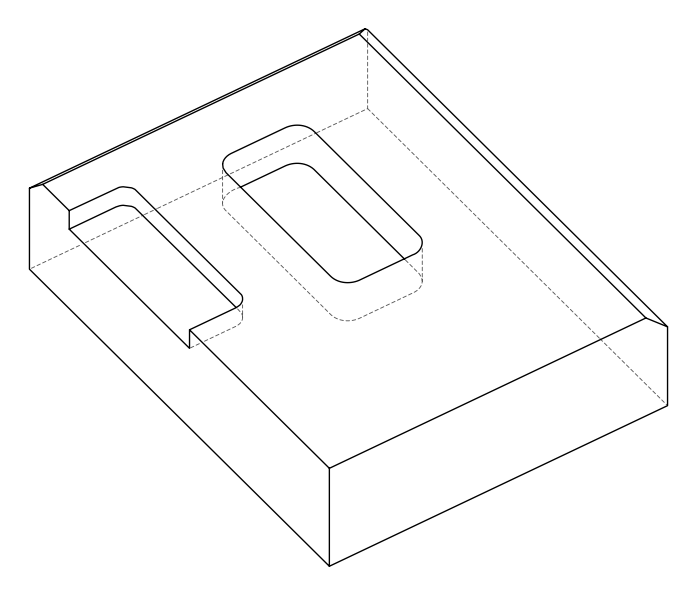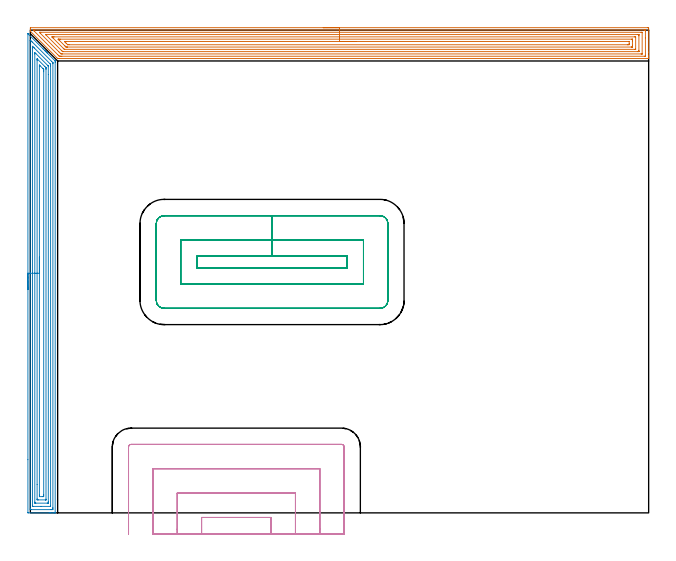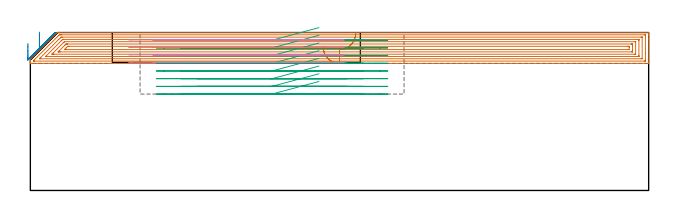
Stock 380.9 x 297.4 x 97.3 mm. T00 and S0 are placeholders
(PLAN: 4 operations, 1 tool changes, 60 min)
(1 AREA_MILL | FG_CHAMFER_SURFACE | UGT0205_001 | 21.26 min | 68732 mm3)
(2 AREA_MILL_1 | FG_CHAMFER_SURFACE_1 | UGT0205_001 | 14.13 min | 40100 mm3)
(3 MILL_RECTANGULAR_POCKET | POCKET_RECTANGULAR_STRAIGHT | UGT0201_094 | Follow Part, ap 5, ae 75% | 15.32 min | 468117 mm3)
(4 MILL_SLOT | SLOT_PARTIAL_RECTANGULAR | UGT0201_094 | Follow Part, ap 5, ae 75% | 9.33 min | 145725 mm3)
(TOOL UGT0205_001 | Chamfer Mill 20 x 3 x 45 deg. | D20 FL50 Z2)
(TOOL UGT0201_094 | End mill 20 mm | D20 FL38 Z4)
(OP 1 AREA_MILL)
G17 G21 G94 G90
T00 M6
G54
G17 G0 G90 X180.45 Y298.9 S1061 M3
G43 Z107.3 H0
Z88.3
G94 G1 X180.488 Z87.428 F250.
X180.602 Z86.563
X180.791 Z85.712
X181.053 Z84.88
X181.387 Z84.074
X181.79 Z83.3
X182.258 Z82.564
X182.79 Z81.872
X183.379 Z81.229
X184.022 Z80.639
X184.714 Z80.108
X185.45 Z79.64
X186.224 Z79.237
X187.03 Z78.903
X187.862 Z78.641
X188.714 Z78.452
X189.578 Z78.338
X190.45 Z78.3
X380.282
X380.589 Y298.897 Z78.302
X380.89 Y298.892 Z78.306
X380.9 Y298.587 Z78.61
Y283.778 Z93.418
Y281.379 Z95.816
Y280.697 Z96.503
Y280.35 Z96.849
X380.893 Y279.952 Z97.239
X380.89 Y279.903 Z97.288
X380.729 Y279.9 Z97.3
X17.591
X16.795 Y279.906 Z97.291
X16.783 Y279.916 Z97.281
X16.251 Y280.448 Z96.75
X0.171 Y296.529 Z80.671
X0.001 Y296.695 Z80.497
X0. Y297.212 Z79.987
Y297.629 Z79.57
Y298.312 Z78.883
Y298.653 Z78.543
X0.002 Y298.891 Z78.305
X0.171 Y298.9 Z78.3
X190.45
Y297.486 Z79.714
X378.496 Y297.485 Z79.715
X378.561 Y297.484 Z79.716
X378.691 Y297.48 Z79.72
X378.89 Y297.472 Z79.728
X378.892 Y297.421 Z79.779
X378.899 Y297.019 Z80.181
X378.9 Y292.662 Z84.538
Y281.867 Z95.333
X378.896 Y281.379 Z95.821
X378.893 Y281.33 Z95.87
X378.892 Y281.323 Z95.877
X378.842 Y281.32 Z95.88
X378.756 Y281.316 Z95.884
X378.626 Y281.315 Z95.885
X378.561 Y281.314 Z95.886
X19.378
X18.546 Y281.318 Z95.882
X18.484 Y281.321 Z95.879
X17.782 Y281.379 Z95.821
X17.591 Y281.563 Z95.637
X16.879 Y282.27 Z94.93
X16.698 Y282.452 Z94.748
X2.404 Y296.745 Z80.455
X2.069 Y297.085 Z80.115
X2.029 Y297.128 Z80.072
X2.013 Y297.149 Z80.051
X2.009 Y297.179 Z80.021
X2.004 Y297.286 Z79.914
Y297.421 Z79.779
X2.007 Y297.47 Z79.73
X2.008 Y297.477 Z79.723
X2.058 Y297.48 Z79.72
X2.144 Y297.484 Z79.716
X2.274 Y297.486 Z79.714
X2.339
X190.45
Y296.072 Z81.128
X376.275 Y296.071 Z81.129
X376.709 Y296.068 Z81.132
X376.851 Y296.065 Z81.135
X376.89 Y296.053 Z81.147
X376.895 Y295.956 Z81.244
X376.899 Y295.829 Z81.371
Y282.972 Z94.228
X376.893 Y282.781 Z94.419
X376.889 Y282.734 Z94.466
X376.871 Y282.732 Z94.468
X376.817 Y282.729 Z94.471
X376.709
X376.25 Y282.728 Z94.472
X19.811 Y282.729 Z94.471
X19.378 Y282.731 Z94.469
X18.911 Y282.735 Z94.465
X18.484 Y283.117 Z94.083
X18.438 Y283.162 Z94.038
X17.591 Y284.008 Z93.192
X5.961 Y295.638 Z81.562
X5.551 Y296.065 Z81.135
X5.978 Y296.069 Z81.131
X6.437 Y296.071 Z81.129
X190.45 Y296.072 Z81.128
Y294.657 Z82.543
X374.119
X374.844 Y294.652 Z82.548
X374.881 Y294.651 Z82.549
X374.89 Y294.615 Z82.585
X374.894 Y294.51 Z82.69
X374.898 Y294.3 Z82.9
X374.9 Y293.878 Z83.322
Y284.966 Z92.234
X374.897 Y284.51 Z92.69
X374.894 Y284.292 Z92.908
X374.89 Y284.185 Z93.015
X374.878 Y284.149 Z93.051
X374.827 Y284.148 Z93.052
X374.029 Y284.143 Z93.057
X373.939
X20.181
X19.98 Y284.146 Z93.054
X19.932 Y284.149 Z93.051
X19.909 Y284.151 Z93.049
X19.842 Y284.215 Z92.985
X19.655 Y284.397 Z92.803
X19.378 Y284.671 Z92.529
X19.104 Y284.944 Z92.256
X9.551 Y294.498 Z82.702
X9.455 Y294.598 Z82.602
X9.428 Y294.629 Z82.571
X9.412 Y294.65 Z82.55
X9.447 Y294.652 Z82.548
X9.551 Y294.656 Z82.544
X9.642 Y294.657 Z82.543
X190.45
Y293.243 Z83.957
X372.242
X372.86 Y293.24 Z83.96
X372.883 Y293.237 Z83.963
X372.89 Y293.234 Z83.966
X372.897 Y293.203 Z83.997
X372.899 Y292.965 Z84.235
Y285.671 Z91.529
X372.898 Y285.589 Z91.611
X372.894 Y285.57 Z91.63
X372.891 Y285.565 Z91.635
X372.879 Y285.562 Z91.638
X372.8 Y285.559 Z91.641
X372.521 Y285.557 Z91.643
X21.164
X21.071 Y285.558 Z91.642
X20.997 Y285.561 Z91.639
X20.952 Y285.564 Z91.636
X20.921 Y285.589 Z91.611
X20.668 Y285.835 Z91.365
X20.271 Y286.227 Z90.973
X14.018 Y292.481 Z84.719
X13.54 Y292.965 Z84.235
X13.38 Y293.13 Z84.07
X13.291 Y293.236 Z83.964
X13.46 Y293.239 Z83.961
X13.74 Y293.242 Z83.958
X14.018 Y293.243 Z83.957
X14.632
X190.45
Y291.829 Z85.371
X370.456 Y291.828 Z85.372
X370.703 Y291.827 Z85.373
X370.829 Y291.824 Z85.376
X370.885 Y291.822 Z85.378
X370.89 Y291.791 Z85.409
X370.897 Y291.633 Z85.567
X370.899 Y291.182 Z86.018
X370.9 Y290.739 Z86.461
Y288.066 Z89.134
Y287.618 Z89.582
X370.898 Y287.176 Z90.024
X370.893 Y287.027 Z90.173
X370.89 Y286.979 Z90.221
X370.86 Y286.977 Z90.223
X370.78 Y286.974 Z90.226
X370.456 Y286.972 Z90.228
X370.21 Y286.971 Z90.229
X22.951 Y286.972 Z90.228
X22.704 Y286.973 Z90.227
X22.058 Y286.978 Z90.222
X21.972 Y286.987 Z90.213
X21.881 Y287.075 Z90.125
X21.696 Y287.255 Z89.945
X21.33 Y287.618 Z89.582
X21.164 Y287.783 Z89.417
X17.765 Y291.182 Z86.018
X17.591 Y291.356 Z85.844
X17.336 Y291.614 Z85.586
X17.211 Y291.743 Z85.457
X17.152 Y291.808 Z85.392
X17.141 Y291.823 Z85.377
X17.153 Y291.824 Z85.376
X17.591 Y291.828 Z85.372
X17.837 Y291.829 Z85.371
X18.484
X190.45
Y290.415 Z86.785
X368.669 Y290.414 Z86.786
X368.793 Y290.412 Z86.788
X368.874 Y290.408 Z86.792
X368.891 Y290.406 Z86.794
X368.894 Y290.395 Z86.805
X368.897 Y290.368 Z86.832
X368.899 Y290.291 Z86.909
Y289.17 Z88.03
X368.892 Y288.509 Z88.691
X368.89 Y288.4 Z88.8
X368.786 Y288.392 Z88.808
X368.669 Y288.39 Z88.81
X367.899 Y288.386 Z88.815
X367.776 Y288.385
X23.844 Y288.386 Z88.814
X23.07 Y288.39 Z88.81
X23.018 Y288.392 Z88.808
X22.951 Y288.45 Z88.75
X22.89 Y288.509 Z88.691
X21.997 Y289.4 Z87.8
X21.164 Y290.233 Z86.967
X21.11 Y290.291 Z86.909
X21.056 Y290.353 Z86.847
X21.015 Y290.409 Z86.791
X21.044 Y290.411 Z86.789
X21.164 Y290.412 Z86.788
X21.934 Y290.415 Z86.785
X22.058
X190.45
X191.322 Z86.823
X192.186 Z86.937
X193.038 Z87.126
X193.87 Z87.388
X194.676 Z87.722
X195.45 Z88.125
X196.186 Z88.594
X196.878 Z89.125
X197.521 Z89.714
X198.11 Z90.357
X198.642 Z91.049
X199.11 Z91.785
X199.513 Z92.559
X199.847 Z93.365
X200.109 Z94.197
X200.298 Z95.049
X200.412 Z95.914
X200.45 Z96.785
G0 Z107.3
M5
M2
(OP 2 AREA_MILL_1)
G17 G21 G94 G90
T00 M6
G54
G17 G0 G90 X-1.5 Y137.6 S1061 M3
G43 Z107.3 H0
Z90.5
G94 G1 Y137.638 Z89.628 F250.
Y137.752 Z88.763
Y137.941 Z87.912
Y138.203 Z87.08
Y138.537 Z86.274
Y138.94 Z85.5
Y139.408 Z84.764
Y139.939 Z84.072
Y140.529 Z83.429
Y141.172 Z82.84
Y141.864 Z82.308
Y142.6 Z81.84
Y143.374 Z81.437
Y144.18 Z81.103
Y145.012 Z80.841
Y145.863 Z80.652
Y146.728 Z80.538
Y147.6 Z80.5
X-1.499 Y295.175 Z80.501
X-1.496 Y295.186 Z80.503
X-1.492 Y295.191 Z80.507
X-1.466 Y295.165 Z80.534
X-1.039 Y294.74 Z80.958
X7.852 Y285.848 Z89.852
X8.223 Y285.478 Z90.219
X8.702 Y284.998 Z90.702
X8.95 Y284.751 Z90.948
X9.105 Y284.597 Z91.1
X9.257 Y284.444 Z91.254
X9.397 Y284.304 Z91.394
X9.546 Y284.156 Z91.542
X9.692 Y284.009 Z91.69
X9.843 Y283.858 Z91.841
X9.987 Y283.715 Z91.983
X10.128 Y283.573 Z92.125
X10.29 Y283.411 Z92.288
X10.428 Y283.273 Z92.424
X15.204 Y278.497 Z97.203
X15.282 Y278.419 Z97.28
X15.294 Y278.397 Z97.292
X15.3 Y277.606 Z97.3
Y0.173
X15.297 Y0.008 Z97.288
X15.293 Y0.007 Z97.284
X14.942 Y0. Z96.942
X14.641 Z96.641
X13.957 Z95.952
X12.733 Z94.73
X12.193 Z94.187
X11.581 Z93.576
X-1.31 Y0.001 Z80.687
X-1.492 Y0.01 Z80.506
X-1.499 Y0.193 Z80.499
X-1.5 Y32.772 Z80.5
Y147.6
X-0.086 Z81.914
X-0.085 Y290.933 Z81.915
X-0.084 Y291.006 Z81.916
X-0.079 Y291.301 Z81.921
X0.016 Y291.222 Z82.016
X0.241 Y291.006 Z82.241
X0.725 Y290.524 Z82.725
X1.138 Y290.112 Z83.138
X13.075 Y278.175 Z95.075
X13.643 Y277.603 Z95.643
X13.837 Y277.401 Z95.837
X13.879 Y277.342 Z95.879
X13.881 Y277.295 Z95.881
X13.883 Y277.192 Z95.883
X13.886 Y276.782 Z95.886
Y276.71
Y3.373
X13.885 Y2.48 Z95.885
X13.883 Y2.407 Z95.883
X13.872 Y2.01 Z95.872
X13.474 Y2.003 Z95.474
X13.075 Y2.001 Z95.075
X12.594 Y2. Z94.594
X0.725 Y2.001 Z82.725
X0.242 Y2.003 Z82.242
X0.02 Y2.01 Z82.02
X-0.079 Y2.031 Z81.921
X-0.085 Y2.334 Z81.915
Y2.407
X-0.086 Y147.6 Z81.914
X1.328 Z83.328
X1.329 Y286.538 Z83.329
Y286.82
X1.334 Y287.432 Z83.334
X1.335 Y287.445 Z83.335
X1.36 Y287.432 Z83.36
X1.607 Y287.19 Z83.607
X2.263 Y286.538 Z84.263
X2.489 Y286.311 Z84.489
X12.193 Y276.608 Z94.193
X12.387 Y276.409 Z94.387
X12.435 Y276.358 Z94.435
X12.456 Y276.333 Z94.456
X12.464 Y276.285 Z94.464
X12.468 Y276.098 Z94.468
X12.47 Y275.816 Z94.47
X12.471 Y275.534 Z94.471
Y274.923
Y4.194
X12.469 Y4.053 Z94.469
X12.467 Y4.019 Z94.467
X12.465 Y4.01 Z94.465
X12.447 Y4.007 Z94.447
X12.383 Y4.002 Z94.383
X6.65 Y4. Z88.65
X1.607 Y4.001 Z83.607
X1.416 Y4.004 Z83.416
X1.361 Y4.007 Z83.361
X1.335 Y4.011 Z83.335
X1.333 Y4.026 Z83.333
X1.33 Y4.1 Z83.33
X1.329 Y4.194 Z83.329
X1.328 Y4.476 Z83.328
Y147.6
X2.743 Z84.743
Y282.707
X2.745 Y282.964 Z84.745
X2.75 Y283.594 Z84.75
X3.387 Y282.964 Z85.387
X10.645 Y275.706 Z92.645
X10.871 Y275.474 Z92.871
X11.028 Y275.312 Z93.028
X11.051 Y275.274 Z93.051
X11.053 Y275.258 Z93.053
X11.056 Y275.18 Z93.056
X11.057 Y270.111 Z93.057
Y6.875
X11.054 Y6.241 Z93.054
X11.05 Y6.028 Z93.05
X11.044 Y6.009 Z93.044
X11.022 Y6.006 Z93.022
X10.968 Y6.002 Z92.968
X10.86 Y6.001 Z92.86
X10.428 Y6. Z92.428
X3.353 Z85.353
X2.937 Y6.01 Z84.937
X2.749 Y6.022 Z84.749
X2.747 Y6.13 Z84.747
X2.743 Y6.617 Z84.743
Y147.6
X4.157 Z86.157
Y278.595
X4.158 Y279.39 Z86.158
X4.159 Y279.486 Z86.159
X4.164 Y279.585 Z86.164
X4.175 Y279.716 Z86.175
X4.254 Y279.641 Z86.254
X4.51 Y279.39 Z86.51
X8.978 Y274.923 Z90.978
X9.546 Y274.347 Z91.546
X9.621 Y274.269 Z91.621
X9.636 Y274.126 Z91.636
X9.64 Y274.029 Z91.64
X9.642 Y273.932 Z91.642
X9.643 Y273.136 Z91.643
Y8.465
X9.642 Y8.269 Z91.642
X9.64 Y8.139 Z91.64
X9.636 Y8.036 Z91.636
X9.632 Y8.008 Z91.632
X9.627 Y8.007 Z91.627
X9.546 Y8.003 Z91.546
X9.317 Y8. Z91.317
X4.906 Y8.001 Z86.906
X4.254 Y8.008 Z86.254
X4.167 Y8.01 Z86.167
X4.161 Y8.367 Z86.161
X4.158 Y8.563 Z86.158
X4.157 Y17.437 Z86.157
Y147.6
X5.571 Z87.571
Y274.923
X5.573 Y275.374 Z87.573
X5.577 Y275.816 Z87.577
X5.578 Y275.86 Z87.578
X5.63 Y275.816 Z87.63
X6.018 Y275.433 Z88.018
X7.782 Y273.67 Z89.782
X8.047 Y273.402 Z90.047
X8.179 Y273.265 Z90.179
X8.21 Y273.231 Z90.21
X8.222 Y273.198 Z90.222
X8.223 Y273.136 Z90.223
X8.228 Y272.684 Z90.228
X8.229 Y272.242 Z90.229
Y271.79
Y11.342
X8.227 Y10.891 Z90.227
X8.223 Y10.448 Z90.223
X8.218 Y10.007 Z90.218
X7.782 Y10.003 Z89.782
X7.342 Y10.001 Z89.342
X5.577 Z87.577
X5.574 Y10.004 Z87.574
X5.573 Y10.006 Z87.573
X5.571 Y10.448 Z87.571
Y10.901
Y147.6
Y148.471 Z87.609
Y149.336 Z87.723
Y150.188 Z87.912
Y151.02 Z88.174
Y151.826 Z88.508
Y152.6 Z88.911
Y153.336 Z89.38
Y154.028 Z89.911
Y154.671 Z90.5
Y155.26 Z91.143
Y155.791 Z91.835
Y156.26 Z92.571
Y156.663 Z93.345
Y156.997 Z94.151
Y157.259 Z94.983
Y157.448 Z95.835
Y157.562 Z96.7
Y157.6 Z97.571
G0 Z107.3
M5
M2
(OP 3 MILL_RECTANGULAR_POCKET)
G17 G21 G94 G90
T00 M6
G54
G17 G0 G90 X177.777 Y158.1 S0 M3
G43 Z107.3 H0
Z100.3
G94 G1 X148.9 Z92.562 F250.
X102.6 F500.
Y151.
X195.2
Y158.1
X148.9
Y168.1
X92.6
Y141.
X205.2
Y168.1
X148.9
Y183.1
X82.4
G3 X77.6 Y178.3 R4.8
G1 Y130.8
G3 X82.4 Y126. R4.8
G1 X215.4
G3 X220.2 Y130.8 R4.8
G1 Y178.3
G3 X215.4 Y183.1 R4.8
G1 X148.9
X147.9
G0 X177.777 Y158.1 Z95.562
G1 X148.9 Z87.825 F250.
X102.6 F500.
Y151.
X195.2
Y158.1
X148.9
Y168.1
X92.6
Y141.
X205.2
Y168.1
X148.9
Y183.1
X82.4
G3 X77.6 Y178.3 R4.8
G1 Y130.8
G3 X82.4 Y126. R4.8
G1 X215.4
G3 X220.2 Y130.8 R4.8
G1 Y178.3
G3 X215.4 Y183.1 R4.8
G1 X148.9
X147.9
G0 X177.777 Y158.1 Z90.825
G1 X148.9 Z83.087 F250.
X102.6 F500.
Y151.
X195.2
Y158.1
X148.9
Y168.1
X92.6
Y141.
X205.2
Y168.1
X148.9
Y183.1
X82.4
G3 X77.6 Y178.3 R4.8
G1 Y130.8
G3 X82.4 Y126. R4.8
G1 X215.4
G3 X220.2 Y130.8 R4.8
G1 Y178.3
G3 X215.4 Y183.1 R4.8
G1 X148.9
X147.9
G0 X177.777 Y158.1 Z86.087
G1 X148.9 Z78.35 F250.
X102.6 F500.
Y151.
X195.2
Y158.1
X148.9
Y168.1
X92.6
Y141.
X205.2
Y168.1
X148.9
Y183.1
X82.4
G3 X77.6 Y178.3 R4.8
G1 Y130.8
G3 X82.4 Y126. R4.8
G1 X215.4
G3 X220.2 Y130.8 R4.8
G1 Y178.3
G3 X215.4 Y183.1 R4.8
G1 X148.9
X147.9
G0 X177.777 Y158.1 Z81.35
G1 X148.9 Z73.612 F250.
X102.6 F500.
Y151.
X195.2
Y158.1
X148.9
Y168.1
X92.6
Y141.
X205.2
Y168.1
X148.9
Y183.1
X82.4
G3 X77.6 Y178.3 R4.8
G1 Y130.8
G3 X82.4 Y126. R4.8
G1 X215.4
G3 X220.2 Y130.8 R4.8
G1 Y178.3
G3 X215.4 Y183.1 R4.8
G1 X148.9
X147.9
G0 X177.777 Y158.1 Z76.612
G1 X148.9 Z68.875 F250.
X102.6 F500.
Y151.
X195.2
Y158.1
X148.9
Y168.1
X92.6
Y141.
X205.2
Y168.1
X148.9
Y183.1
X82.4
G3 X77.6 Y178.3 R4.8
G1 Y130.8
G3 X82.4 Y126. R4.8
G1 X215.4
G3 X220.2 Y130.8 R4.8
G1 Y178.3
G3 X215.4 Y183.1 R4.8
G1 X148.9
X147.9
G0 X177.777 Y158.1 Z71.875
G1 X148.9 Z64.137 F250.
X102.6 F500.
Y151.
X195.2
Y158.1
X148.9
Y168.1
X92.6
Y141.
X205.2
Y168.1
X148.9
Y183.1
X82.4
G3 X77.6 Y178.3 R4.8
G1 Y130.8
G3 X82.4 Y126. R4.8
G1 X215.4
G3 X220.2 Y130.8 R4.8
G1 Y178.3
G3 X215.4 Y183.1 R4.8
G1 X148.9
X147.9
G0 X177.777 Y158.1 Z67.137
G1 X148.9 Z59.4 F250.
X102.6 F500.
Y151.
X195.2
Y158.1
X148.9
Y168.1
X92.6
Y141.
X205.2
Y168.1
X148.9
Y183.1
X82.4
G3 X77.6 Y178.3 R4.8
G1 Y130.8
G3 X82.4 Y126. R4.8
G1 X215.4
G3 X220.2 Y130.8 R4.8
G1 Y178.3
G3 X215.4 Y183.1 R4.8
G1 X148.9
X147.9
G0 Z107.3
M5
M2
(OP 4 MILL_SLOT)
G17 G21 G94 G90
T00 M6
G54
G17 G0 G90 X148.3 Y-13. S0 M3
G43 Z107.3 H0
Z92.7
G94 G1 Y-10. F250.
Y-2.8 F500.
X105.5
Y-10.
Y-13. F250.
X163.3
Y-10.
Y12.2 F500.
X90.5
Y-10.
Y-13. F250.
X178.3
Y-10.
Y27.2 F500.
X75.5
Y-10.
Y-13. F250.
X193.3
Y-10.
Y40.6 F500.
G3 X191.7 Y42.2 R1.6
G1 X62.1
G3 X60.5 Y40.6 R1.6
G1 Y-10.
Y-13. F250.
G0 X148.3 Z88.1
G1 Y-10.
Y-2.8 F500.
X105.5
Y-10.
Y-13. F250.
X163.3
Y-10.
Y12.2 F500.
X90.5
Y-10.
Y-13. F250.
X178.3
Y-10.
Y27.2 F500.
X75.5
Y-10.
Y-13. F250.
X193.3
Y-10.
Y40.6 F500.
G3 X191.7 Y42.2 R1.6
G1 X62.1
G3 X60.5 Y40.6 R1.6
G1 Y-10.
Y-13. F250.
G0 X148.3 Z83.5
G1 Y-10.
Y-2.8 F500.
X105.5
Y-10.
Y-13. F250.
X163.3
Y-10.
Y12.2 F500.
X90.5
Y-10.
Y-13. F250.
X178.3
Y-10.
Y27.2 F500.
X75.5
Y-10.
Y-13. F250.
X193.3
Y-10.
Y40.6 F500.
G3 X191.7 Y42.2 R1.6
G1 X62.1
G3 X60.5 Y40.6 R1.6
G1 Y-10.
Y-13. F250.
G0 X148.3 Z78.9
G1 Y-10.
Y-2.8 F500.
X105.5
Y-10.
Y-13. F250.
X163.3
Y-10.
Y12.2 F500.
X90.5
Y-10.
Y-13. F250.
X178.3
Y-10.
Y27.2 F500.
X75.5
Y-10.
Y-13. F250.
X193.3
Y-10.
Y40.6 F500.
G3 X191.7 Y42.2 R1.6
G1 X62.1
G3 X60.5 Y40.6 R1.6
G1 Y-10.
Y-13. F250.
G0 Z107.3
M5
M2
